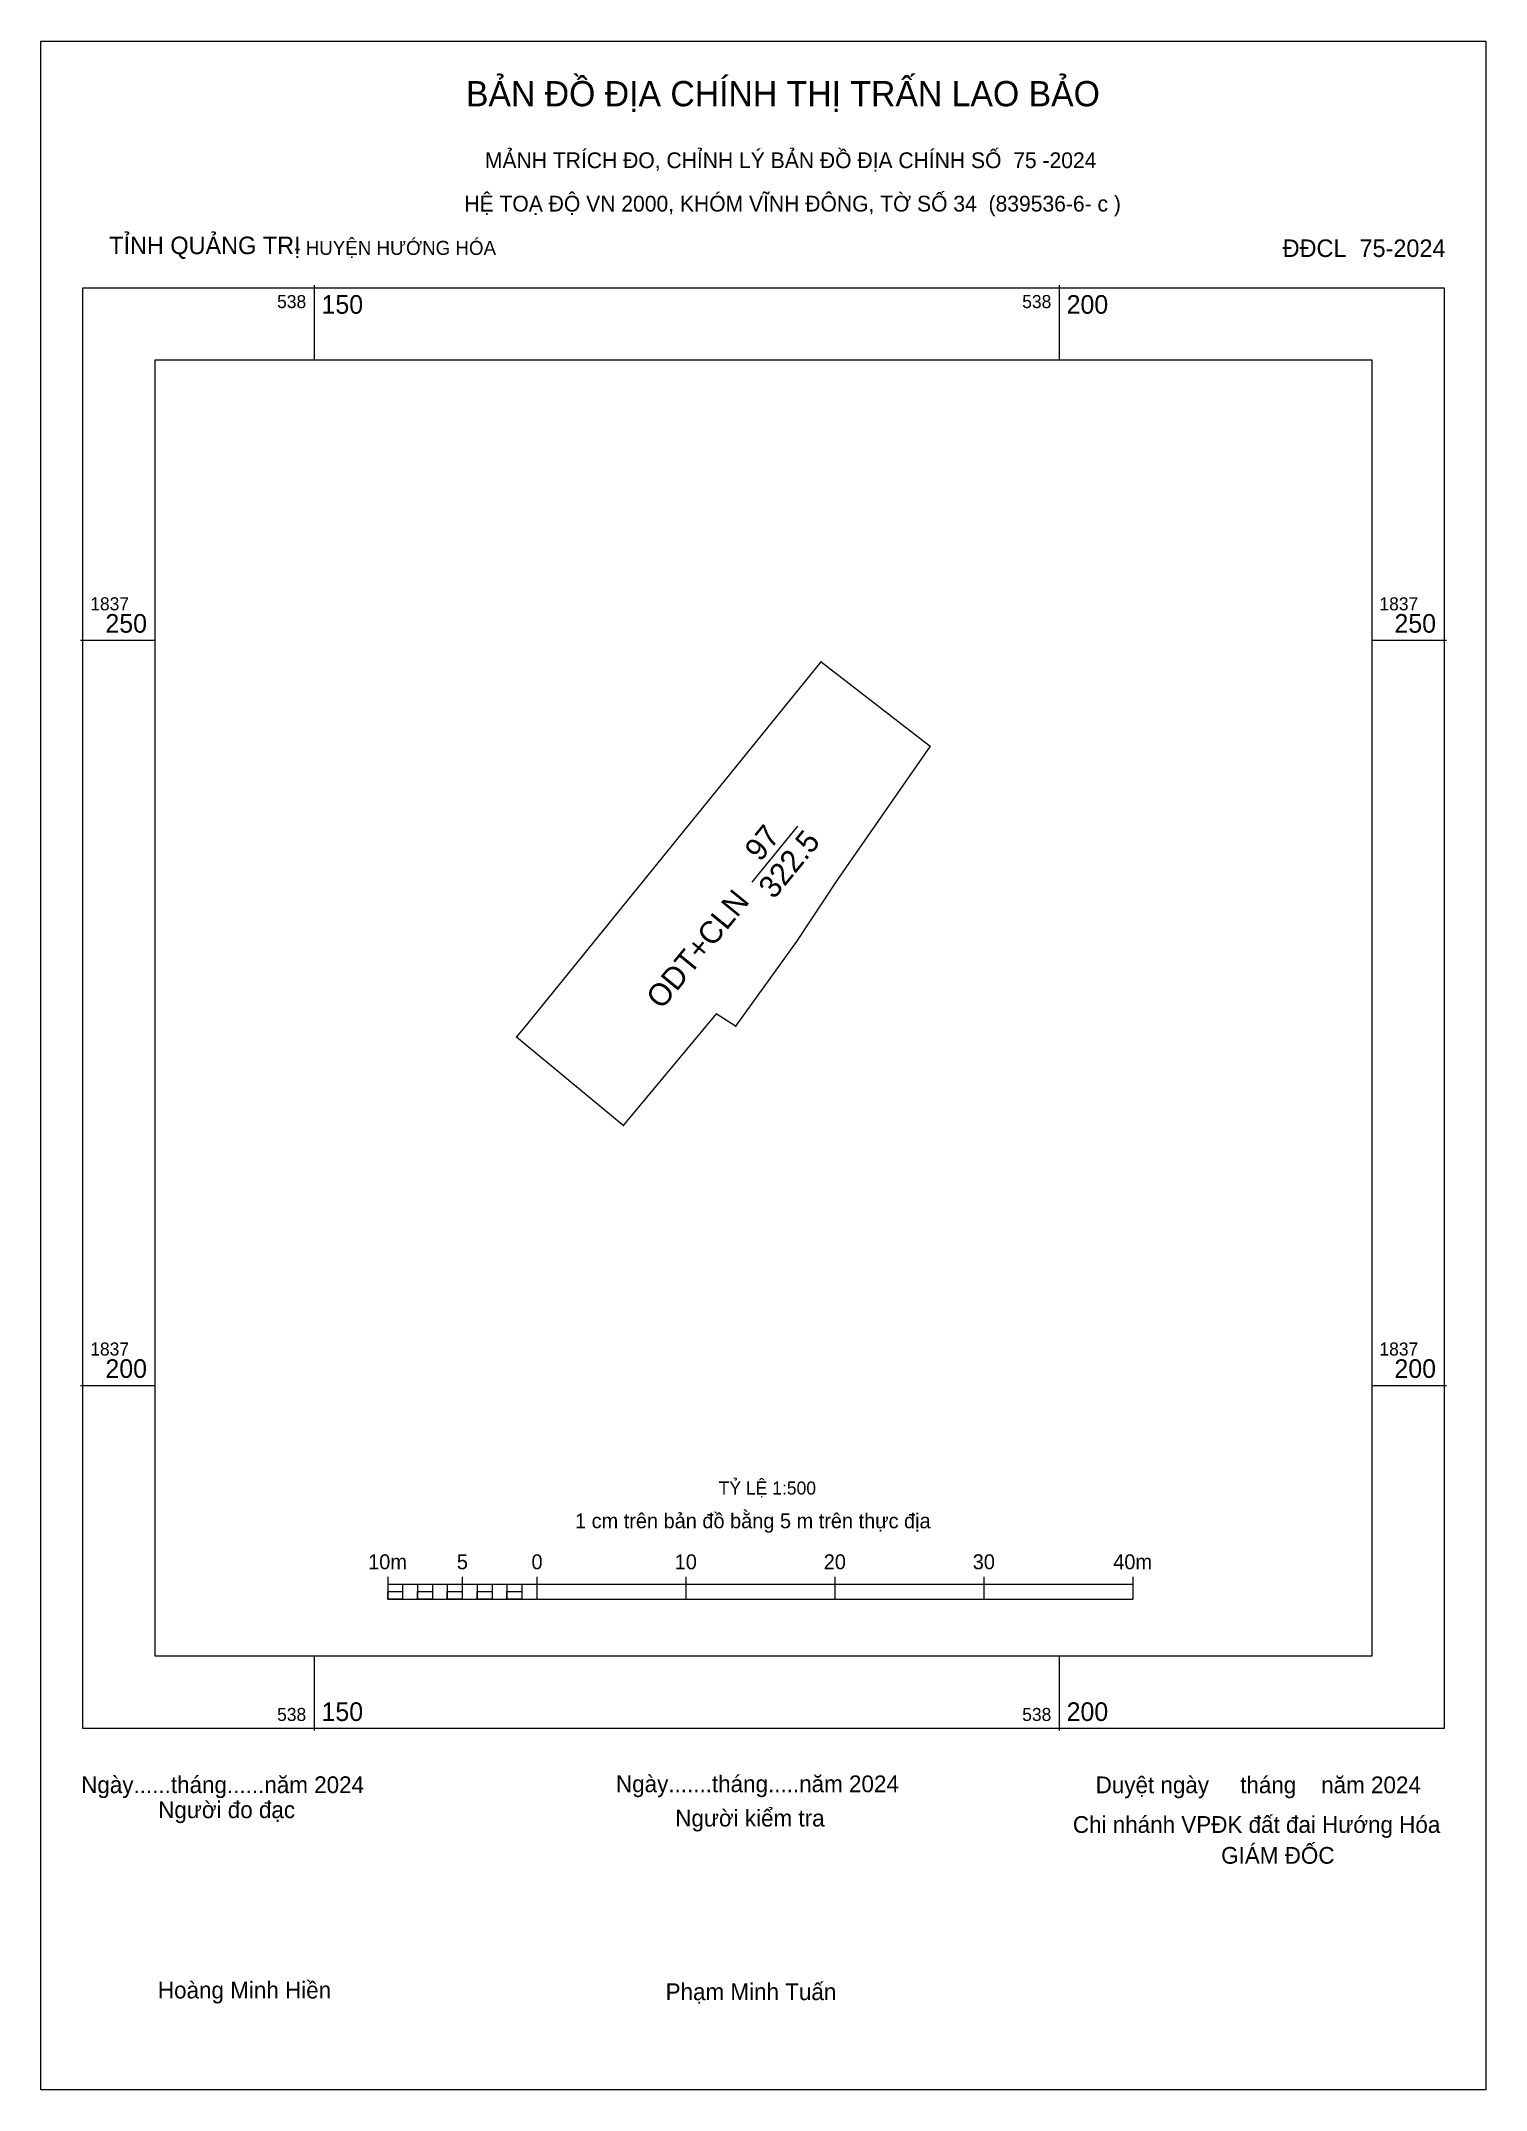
# Model space of a CAD drawing. Extents: x 538132 to 538229, y 1837153 to 1837290.
import ezdxf

# ---------------------------------------------------------------- set-up
doc = ezdxf.new("R2010")
doc.units = 0
for name, color, linetype in [('Level 1', 7, 'Continuous'), ('Level 10', 7, 'Continuous'), ('Level 27', 7, 'Continuous'), ('Level 6', 7, 'Continuous'), ('Level 62', 7, 'Continuous'), ('Level 63', 7, 'Continuous'), ('Level 8', 7, 'Continuous')]:
    doc.layers.add(name, color=color, linetype=linetype)

msp = doc.modelspace()

# ---------------------------------------------------------------- linework, layer by layer
at = {"layer": 'Level 1'}
msp.add_lwpolyline([(538131.67, 1837290.2), (538228.64, 1837290.2), (538228.64, 1837152.72), (538131.67, 1837152.72)], close=True, dxfattribs=at)
at = {"layer": 'Level 10'}
msp.add_lwpolyline([(538176.98, 1837224.93), (538170.74, 1837217.43), (538163.59, 1837223.37), (538164.07, 1837223.94), (538184.02, 1837248.54), (538191.34, 1837242.88), (538185.12, 1837233.93), (538182.38, 1837229.78), (538178.28, 1837224.09)], close=True, dxfattribs=at)
at = {"layer": 'Level 27'}
for p, q in [((538184.02, 1837248.54), (538184.05, 1837248.58)), ((538191.34, 1837242.88), (538191.37, 1837242.92)), ((538178.28, 1837224.09), (538178.32, 1837224.06)), ((538163.59, 1837223.37), (538163.56, 1837223.33)), ((538170.74, 1837217.43), (538170.78, 1837217.4))]:
    msp.add_line(p, q, dxfattribs=at)
at = {"layer": 'Level 62'}
msp.add_lwpolyline([(538139.33, 1837268.81), (538220.99, 1837268.81), (538220.99, 1837181.83), (538139.33, 1837181.83)], close=True, dxfattribs=at)
at = {"layer": 'Level 63'}
for p, q in [((538150, 1837273.81), (538150, 1837268.81)), ((538200, 1837273.81), (538200, 1837268.81)), ((538134.33, 1837250), (538139.33, 1837250)), ((538220.99, 1837250), (538225.99, 1837250)), ((538134.33, 1837200), (538139.33, 1837200)), ((538220.99, 1837200), (538225.99, 1837200)), ((538154.94, 1837187.16), (538154.94, 1837185.66)), ((538154.94, 1837186.66), (538204.94, 1837186.66)), ((538155.94, 1837186.66), (538155.94, 1837185.66)), ((538156.94, 1837186.66), (538156.94, 1837185.66)), ((538157.94, 1837186.66), (538157.94, 1837185.66)), ((538158.94, 1837186.66), (538158.94, 1837185.66)), ((538159.94, 1837187.16), (538159.94, 1837185.66)), ((538159.94, 1837186.66), (538159.94, 1837185.66)), ((538160.94, 1837186.66), (538160.94, 1837185.66)), ((538161.94, 1837186.66), (538161.94, 1837185.66)), ((538162.94, 1837186.66), (538162.94, 1837185.66)), ((538163.94, 1837186.66), (538163.94, 1837185.66)), ((538164.94, 1837187.16), (538164.94, 1837185.66)), ((538164.94, 1837186.66), (538164.94, 1837185.66)), ((538174.94, 1837187.16), (538174.94, 1837185.66)), ((538184.94, 1837187.16), (538184.94, 1837185.66)), ((538194.94, 1837187.16), (538194.94, 1837185.66)), ((538204.94, 1837187.16), (538204.94, 1837185.66)), ((538154.94, 1837185.66), (538204.94, 1837185.66)), ((538150, 1837181.83), (538150, 1837176.83)), ((538200, 1837181.83), (538200, 1837176.83))]:
    msp.add_line(p, q, dxfattribs=at)
for points in [[(538134.48, 1837273.65), (538225.83, 1837273.65), (538225.83, 1837176.98), (538134.48, 1837176.98)], [(538154.94, 1837186.16), (538155.94, 1837186.16), (538155.94, 1837185.66), (538154.94, 1837185.66)], [(538154.94, 1837186.16), (538155.94, 1837186.16), (538155.94, 1837185.66), (538154.94, 1837185.66)], [(538156.94, 1837186.16), (538157.94, 1837186.16), (538157.94, 1837185.66), (538156.94, 1837185.66)], [(538158.94, 1837186.16), (538159.94, 1837186.16), (538159.94, 1837185.66), (538158.94, 1837185.66)], [(538160.94, 1837186.16), (538161.94, 1837186.16), (538161.94, 1837185.66), (538160.94, 1837185.66)], [(538162.94, 1837186.16), (538163.94, 1837186.16), (538163.94, 1837185.66), (538162.94, 1837185.66)]]:
    msp.add_lwpolyline(points, close=True, dxfattribs=at)
at = {"layer": 'Level 8'}
msp.add_line((538179.39, 1837233.76), (538182.46, 1837237.52), dxfattribs=at)

# ---------------------------------------------------------------- texts
at = {"layer": 'Level 1'}
for s, height, p in [('BẢN ĐỒ ĐỊA CHÍNH THỊ TRẤN LAO BẢO', 1.694, (538160.19, 1837285.82)), (' MẢNH TRÍCH ĐO, CHỈNH LÝ BẢN ĐỒ ĐỊA CHÍNH SỐ  75 -2024', 1.058, (538161.07, 1837281.67)), ('TỈNH QUẢNG TRỊ', 1.176, (538136.25, 1837275.9)), (' - HUYỆN HƯỚNG HÓA', 0.9405, (538148.32, 1837275.85)), (' ĐĐCL  75-2024', 1.176, (538214.56, 1837275.71)), ('Ngày......tháng......năm 2024', 1.125, (538134.37, 1837172.64)), ('Ngày.......tháng.....năm 2024', 1.125, (538170.26, 1837172.7)), ('  Duyệt ngày     tháng    năm 2024', 1.125, (538201.61, 1837172.63)), ('Người đo đạc', 1.125, (538139.54, 1837170.96)), ('Người kiểm tra', 1.125, (538174.24, 1837170.4)), ('Chi nhánh VPĐK đất đai Hướng Hóa', 1.125, (538200.92, 1837169.97)), ('GIÁM ĐỐC', 1.125, (538210.87, 1837167.9)), ('Hoàng Minh Hiền', 1.125, (538139.52, 1837158.86)), ('Phạm Minh Tuấn', 1.125, (538173.59, 1837158.75))]:
    msp.add_text(s, height=height, dxfattribs=at).set_placement(p)
at = {"layer": 'Level 6'}
for s, height, p in [(' HỆ TOẠ ĐỘ VN 2000, KHÓM VĨNH ĐÔNG, TỜ SỐ 34  (839536-6- c )', 1.058, (538159.69, 1837278.76)), ('TỶ LỆ 1:500', 0.879, (538177.15, 1837192.67))]:
    msp.add_text(s, height=height, dxfattribs=at).set_placement(p)
at = {"layer": 'Level 63'}
for s, height, p in [('538', 0.875, (538147.52, 1837272.28)), ('150', 1.25, (538150.5, 1837271.9)), ('538', 0.875, (538197.52, 1837272.28)), ('200', 1.25, (538200.5, 1837271.9)), ('1837', 0.875, (538134.98, 1837252)), ('1837', 0.875, (538221.49, 1837252)), ('250', 1.25, (538136, 1837250.5)), ('250', 1.25, (538222.5, 1837250.5)), ('D', 0.00501, (538185.12, 1837233.93)), ('D', 0.00501, (538185.12, 1837233.93)), ('D', 0.00501, (538185.12, 1837233.93)), ('D', 0.00501, (538185.12, 1837233.93)), ('D', 0.00501, (538185.12, 1837233.93)), ('D', 0.00501, (538185.12, 1837233.93)), ('D', 0.00501, (538185.12, 1837233.93)), ('D', 0.00501, (538185.12, 1837233.93)), ('D', 0.00501, (538170.74, 1837217.43)), ('1837', 0.875, (538134.98, 1837202)), ('1837', 0.875, (538221.49, 1837202)), ('200', 1.25, (538136, 1837200.5)), ('200', 1.25, (538222.5, 1837200.5)), ('1 cm trên bản đồ bằng 5 m trên thực địa', 1, (538167.51, 1837190.41)), ('10m', 1, (538153.63, 1837187.66)), ('5', 1, (538159.58, 1837187.66)), ('0', 1, (538164.59, 1837187.66)), ('10', 1, (538174.2, 1837187.66)), ('20', 1, (538184.2, 1837187.66)), ('30', 1, (538194.2, 1837187.66)), ('40m', 1, (538203.63, 1837187.66)), ('538', 0.875, (538147.52, 1837177.48)), ('150', 1.25, (538150.5, 1837177.48)), ('538', 0.875, (538197.52, 1837177.48)), ('200', 1.25, (538200.5, 1837177.48))]:
    msp.add_text(s, height=height, dxfattribs=at).set_placement(p)
at = {"layer": 'Level 8'}
for s, p in [('97', (538179.94, 1837235.07)), ('322.5', (538180.86, 1837232.56)), ('ODT+CLN', (538173.33, 1837225.16))]:
    msp.add_text(s, height=1.5, rotation=50.7673, dxfattribs=at).set_placement(p)

doc.saveas('drawing.dxf')
